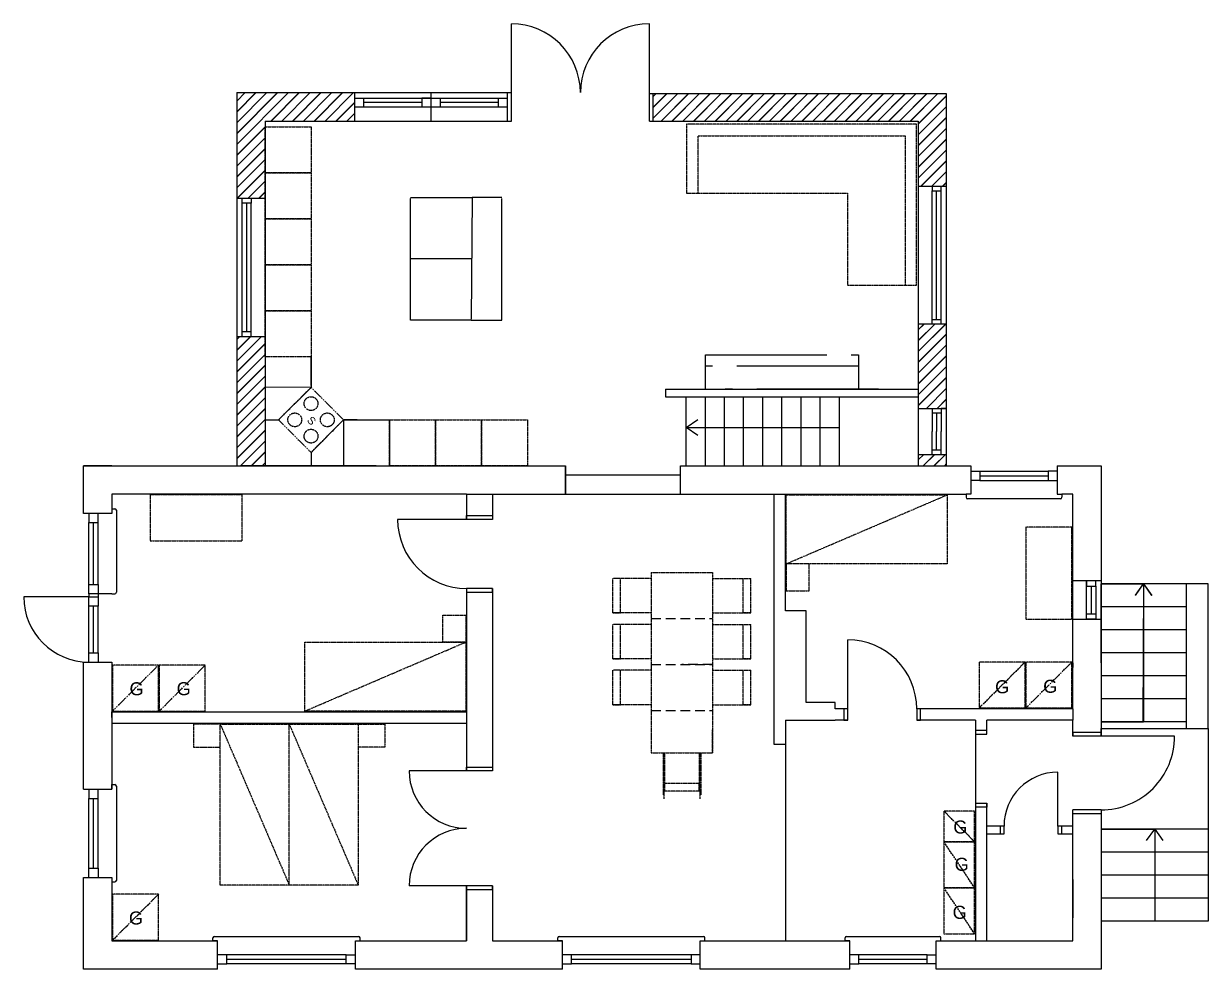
# Model space of a CAD drawing. Header units: millimetres. Extents: x -50011 to 90899, y -58634 to 500399.
# Drawn here: x 210 to 15670, y 488059 to 500399 of the extents above; entities that cross this region are included whole.
import ezdxf

# ---------------------------------------------------------------- set-up
doc = ezdxf.new("R2010")
doc.units = ezdxf.units.MM
doc.linetypes.add('DASHED', pattern=[19.05, 12.7, -6.35])
doc.linetypes.add('PHANTOM2', pattern=[31.75, 15.875, -3.175, 3.175, -3.175, 3.175, -3.175])
doc.layers.get('0').update_dxf_attribs({"color": 1})
for name, color, linetype in [('Fönster', 1, 'Continuous'), ('Grundritningar', 1, 'Continuous'), ('Möbler', 4, 'PHANTOM2'), ('Rumsavdelare', 3, 'FENCELINE1')]:
    doc.layers.add(name, color=color, linetype=linetype)
doc.styles.get("Standard").update_dxf_attribs({"font": 'Arial.ttf', "height": 170})
doc.linetypes.add('FENCELINE1', pattern='A,6.35,-2.54,[133,ltypeshp.shx,S=2.54,R=0,X=-2.54,Y=0],-2.54,25.4', length=36.83)
doc.dimstyles.new('ISO-25', dxfattribs={"dimscale": 10, "dimtxt": 2.5, "dimasz": 15, "dimexe": 10, "dimexo": 0.625, "dimgap": 15, "dimtad": 1, "dimlfac": 0.001, "dimtxsty": 'Standard', "dimblk": 'OBLIQUE', "dimblk1": 'OBLIQUE', "dimblk2": 'OBLIQUE', "dimcen": 20, "dimdle": 10, "dimadec": 0, "dimazin": 0, "dimtfac": 1, "dimtmove": 0, "dimatfit": 3, "dimldrblk": 'OPEN90', "dimfxl": 1, "dimarcsym": 0})
pattern_1 = [(45, (568.22, 49228.62), (-70.710678, 70.710678), []), (45, (570.22, 49228.62), (-70.710678, 70.710678), [])]

# ---------------------------------------------------------------- blocks, each defined once
blk = doc.blocks.new('_Oblique')
at = {"color": 0, "linetype": 'ByBlock', "lineweight": -2}
blk.add_line((-0.5, -0.5), (0.5, 0.5), dxfattribs=at)

msp = doc.modelspace()

# ---------------------------------------------------------------- hatches: boundary and pattern name
at = {"layer": 'Grundritningar', "ltscale": 100}
h = msp.add_hatch(dxfattribs=at)
h.set_pattern_fill('JIS_LC_20', color=256, scale=5)
h.set_pattern_definition(pattern_1)
h.paths.add_polyline_path([(4524.664, 499499.319), (2989.579, 499499.319), (2989.579, 498119.319), (3359.579, 498119.319), (3359.579, 498453.584), (3359.579, 498453.584), (3359.578, 498453.584), (3359.578, 499053.584), (3359.579, 499129.319), (4524.664, 499129.319)])
h = msp.add_hatch(dxfattribs=at)
h.set_pattern_fill('JIS_LC_20', color=256, scale=5)
h.set_pattern_definition(pattern_1)
h.paths.add_polyline_path([(12253.843, 499484.484), (8424.664, 499484.484), (8424.664, 499129.319), (11883.843, 499129.319), (11883.843, 498279.319), (12253.843, 498279.32)])
h.paths.add_polyline_path([(12253.843, 496479.32), (11883.843, 496479.319), (11883.843, 495379.319), (12253.843, 495379.319)])
h.paths.add_polyline_path([(12253.843, 494779.319), (11883.843, 494779.319), (11883.843, 494629.319), (12253.843, 494629.319)])
h = msp.add_hatch(dxfattribs=at)
h.set_pattern_fill('JIS_LC_20', color=256, scale=5)
h.set_pattern_definition(pattern_1)
h.paths.add_polyline_path([(3359.579, 496319.319), (2989.579, 496319.319), (2989.579, 495639.319), (2989.579, 494629.319), (3359.579, 494629.319)])

# ---------------------------------------------------------------- linework, layer by layer
at = {"layer": 'Fönster', "ltscale": 100}
for p, q in [((4524.664, 499499.319), (4524.664, 499129.319)), ((4524.664, 499499.319), (5524.664, 499499.319)), ((4524.664, 499429.319), (5524.664, 499429.319)), ((5524.664, 499429.319), (5404.664, 499429.319)), ((5404.664, 499429.319), (5404.664, 499309.319)), ((5524.664, 499429.319), (5524.664, 499309.319)), ((5524.664, 499429.319), (6524.664, 499429.319)), ((4524.664, 499129.319), (5524.664, 499129.319))]:
    msp.add_line(p, q, dxfattribs=at)
at = {"layer": 'Fönster'}
for p, q in [((4524.664, 499429.319), (4644.664, 499429.319)), ((4644.664, 499429.319), (4644.664, 499309.319)), ((5404.664, 499369.319), (4644.664, 499369.319)), ((5524.664, 499499.319), (5524.664, 499129.319)), ((5524.664, 499429.319), (5644.664, 499429.319)), ((5644.664, 499429.319), (5644.664, 499309.319)), ((6404.664, 499369.319), (5644.664, 499369.319)), ((4644.664, 499309.319), (4524.664, 499309.319)), ((5524.664, 499309.319), (4644.664, 499309.319)), ((5644.664, 499309.319), (5524.664, 499309.319)), ((6524.664, 499309.319), (5644.664, 499309.319))]:
    msp.add_line(p, q, dxfattribs=at)
at = {"layer": 'Grundritningar'}
for p, q in [((6574.664, 499499.319), (6574.664, 500399.319)), ((8374.664, 499499.319), (8374.664, 500399.319)), ((6524.664, 499129.319), (6524.664, 499499.319)), ((6574.664, 499129.319), (6574.664, 499499.319)), ((8374.664, 499129.319), (8374.664, 499499.319)), ((8424.664, 499129.319), (8424.664, 499484.484)), ((12253.843, 494629.319), (12253.843, 499484.484)), ((11883.843, 499129.319), (11883.843, 494629.319)), ((12063.843, 498279.319), (12063.843, 498219.319)), ((12183.843, 498219.32), (12183.843, 498279.32)), ((12063.843, 498219.319), (12183.843, 498219.32)), ((12063.844, 496479.319), (12063.843, 498219.319)), ((12123.844, 496539.319), (12123.843, 498219.319)), ((12183.844, 496479.32), (12183.843, 498219.32)), ((3059.578, 498059.319), (3059.578, 498119.319)), ((3059.578, 496319.319), (3059.578, 498059.319)), ((3179.578, 498059.319), (3059.578, 498059.319)), ((3119.578, 496379.319), (3119.578, 498059.319)), ((3179.578, 498119.319), (3179.578, 498059.319)), ((3179.579, 496319.319), (3179.578, 498059.319)), ((12063.844, 496539.319), (12183.844, 496539.32)), ((12063.844, 496479.319), (12063.844, 496539.319)), ((3179.579, 496379.319), (3059.579, 496379.319)), ((3179.579, 496319.319), (3179.579, 496379.319)), ((3607.376, 496112.97), (3607.376, 496112.97)), ((8855.451, 494629.319), (8855.451, 495529.319)), ((9105.451, 494629.319), (9105.451, 495529.319)), ((9355.451, 494629.319), (9355.451, 495529.319)), ((9605.451, 494629.319), (9605.451, 495529.319)), ((9855.451, 494629.319), (9855.451, 495529.319)), ((10105.451, 494629.319), (10105.451, 495529.319)), ((10355.451, 494629.319), (10355.451, 495529.319)), ((10605.451, 494629.319), (10605.451, 495529.319)), ((10855.451, 494629.319), (10855.451, 495529.319)), ((12063.843, 495379.319), (12063.843, 495079.319)), ((12063.843, 495379.319), (12063.843, 495319.319)), ((12183.843, 495379.319), (12183.843, 495319.319)), ((12183.843, 495379.319), (12183.843, 495079.319)), ((12063.843, 495319.319), (12183.843, 495319.319)), ((12123.843, 495319.319), (12123.843, 495079.319)), ((12063.843, 494779.319), (12063.843, 495079.319)), ((12123.843, 494839.319), (12123.843, 495079.319)), ((12183.843, 494779.319), (12183.843, 495079.319)), ((12063.843, 494779.319), (12063.843, 494839.319)), ((12063.843, 494839.319), (12183.843, 494839.319)), ((12183.843, 494779.319), (12183.843, 494839.319)), ((6679.579, 494629.319), (6629.579, 494629.319)), ((12568.503, 494629.319), (12568.503, 494259.319)), ((13698.503, 494629.319), (13698.503, 494259.319)), ((13698.503, 494629.319), (13698.503, 494559.319)), ((12568.503, 494559.319), (12688.503, 494559.319)), ((12688.503, 494439.319), (12568.503, 494439.319)), ((12688.503, 494559.319), (12688.503, 494439.319)), ((12688.503, 494559.319), (13578.503, 494559.319)), ((12688.503, 494499.319), (13578.503, 494499.319)), ((12688.503, 494439.319), (13578.503, 494439.319)), ((13698.503, 494559.319), (13578.503, 494559.319)), ((13578.503, 494559.319), (13578.503, 494439.319)), ((13578.503, 494439.319), (13698.503, 494439.319)), ((5989.579, 494259.319), (1359.579, 494259.319)), ((1359.579, 494259.319), (1359.579, 494009.319)), ((1359.579, 494259.319), (1359.579, 494009.319)), ((5989.579, 494259.319), (5989.579, 493929.319)), ((5989.579, 494259.319), (6329.579, 494259.319)), ((5989.579, 494259.319), (5989.579, 493929.319)), ((6329.579, 494259.319), (6329.579, 493929.319)), ((6329.579, 494259.319), (7279.579, 494259.319)), ((9999.579, 494259.319), (10149.579, 494260.156)), ((9999.579, 494259.319), (9999.579, 490999.319)), ((10149.579, 492739.319), (10149.579, 494260.156)), ((10149.579, 494260.156), (12508.503, 494260.156)), ((12568.503, 494259.319), (12508.503, 494259.319)), ((12508.503, 494259.319), (12508.503, 494219.319)), ((13698.503, 494259.319), (13758.503, 494259.319)), ((13758.503, 494259.319), (13758.503, 494219.319)), ((13899.579, 493659.319), (13899.579, 494260.156)), ((13738.503, 494199.319), (12528.503, 494199.319)), ((1359.579, 494009.319), (989.579, 494009.319)), ((1059.579, 494009.319), (1059.579, 493889.319)), ((1179.579, 493889.319), (1179.579, 494009.319)), ((1359.579, 494069.319), (1399.579, 494069.319)), ((1419.579, 494049.319), (1419.579, 492979.319)), ((5989.579, 493929.319), (5989.579, 493979.319)), ((5989.579, 493979.319), (6329.579, 493979.319)), ((6329.579, 493979.319), (6329.579, 493929.319)), ((1059.579, 493889.319), (1179.579, 493889.319)), ((1059.579, 493079.319), (1059.579, 493889.319)), ((1119.579, 493079.319), (1119.579, 493889.319)), ((1179.579, 493079.319), (1179.579, 493889.319)), ((5989.579, 493929.319), (5089.579, 493929.319)), ((6329.579, 493929.319), (5989.579, 493929.319)), ((13899.579, 491459.319), (13899.579, 493659.319)), ((13899.579, 491459.319), (13899.579, 493659.319)), ((13899.579, 493428.483), (13899.579, 493488.483)), ((1059.579, 492959.319), (1059.579, 493079.319)), ((1059.579, 493079.319), (1179.579, 493079.319)), ((1179.579, 493079.319), (1179.579, 492959.319)), ((5989.579, 493029.319), (5989.579, 490649.319)), ((5989.579, 493029.319), (5989.579, 492979.319)), ((6329.579, 493029.319), (5989.579, 493029.319)), ((6329.579, 493029.319), (6329.579, 490649.319)), ((6329.579, 492979.319), (6329.579, 493029.319)), ((14269.579, 493129.319), (13899.579, 493129.319)), ((14079.579, 492629.319), (14079.579, 493129.319)), ((14079.579, 493129.319), (14079.579, 493059.319)), ((14079.579, 493059.319), (14199.579, 493059.319)), ((14139.579, 493059.319), (14139.579, 492699.319)), ((14199.579, 493059.319), (14199.579, 493129.319)), ((14199.579, 493059.319), (14199.579, 492699.319)), ((15379.579, 493089.319), (14269.579, 493089.319)), ((14269.579, 492059.319), (14269.579, 493089.319)), ((14269.579, 493089.319), (14824.579, 493089.319)), ((15669.579, 493089.319), (15379.579, 493089.319)), ((15379.579, 493089.319), (15379.579, 491200.874)), ((15379.579, 493089.319), (15379.579, 492789.319)), ((15669.579, 491200.874), (15669.579, 493089.319)), ((1359.579, 492959.319), (1059.579, 492959.319)), ((1059.579, 492959.319), (1059.579, 492919.319)), ((1059.579, 492919.319), (1179.579, 492919.319)), ((1059.579, 492799.319), (1059.579, 492919.319)), ((1179.579, 492959.319), (1179.579, 492919.319)), ((1179.579, 492919.319), (1179.579, 492799.319)), ((1359.579, 492959.319), (1399.579, 492959.319)), ((5989.579, 492979.319), (6329.579, 492979.319)), ((1179.579, 492799.319), (1059.579, 492799.319)), ((1059.579, 492189.319), (1059.579, 492799.319)), ((1119.579, 492189.319), (1119.579, 492799.319)), ((1179.579, 492189.319), (1179.579, 492799.319)), ((10419.579, 492739.319), (10149.579, 492739.319)), ((10419.579, 491539.319), (10419.579, 492739.319)), ((15379.579, 492789.319), (14269.579, 492789.319)), ((15379.579, 492789.319), (15379.579, 492489.319)), ((13899.579, 492629.319), (14269.579, 492629.319)), ((14079.579, 492629.319), (14079.579, 492699.319)), ((14079.579, 492699.319), (14199.579, 492699.319)), ((14199.579, 492629.319), (14079.579, 492629.319)), ((14199.579, 492699.319), (14199.579, 492629.319)), ((15379.579, 492489.319), (14269.579, 492489.319)), ((15379.579, 492489.319), (15379.579, 492189.319)), ((10964.306, 491459.319), (10964.306, 492359.319)), ((1059.579, 492069.319), (1059.579, 492189.319)), ((1059.579, 492189.319), (1179.579, 492189.319)), ((1179.579, 492189.319), (1179.579, 492069.319)), ((15379.579, 492189.319), (14269.579, 492189.319)), ((15379.579, 492189.319), (15379.579, 491889.319)), ((989.579, 492069.319), (1359.579, 492069.319)), ((1359.579, 492069.319), (1359.579, 490409.319)), ((13899.579, 492059.319), (13899.579, 491999.319)), ((15379.579, 491889.319), (14269.579, 491889.319)), ((15379.579, 491889.319), (15379.579, 491589.319)), ((10799.579, 491539.319), (10419.579, 491539.319)), ((10799.579, 491459.319), (10799.579, 491539.319)), ((15379.579, 491589.319), (14269.579, 491589.319)), ((15379.579, 491589.319), (15379.579, 491289.319)), ((1359.579, 491344.319), (1359.579, 491419.319)), ((1359.579, 491419.319), (5989.579, 491419.319)), ((1359.579, 491419.319), (1359.579, 491349.319)), ((1359.579, 491379.319), (1359.579, 491344.319)), ((1359.579, 491344.319), (1359.579, 491269.319)), ((10964.306, 491459.319), (10799.579, 491459.319)), ((10964.306, 491459.319), (10914.306, 491459.319)), ((10914.306, 491459.319), (10914.306, 491309.319)), ((10964.306, 491309.319), (10964.306, 491459.319)), ((13899.579, 491459.319), (11864.306, 491459.319)), ((11864.306, 491459.319), (11864.306, 491309.319)), ((11914.306, 491459.319), (11864.306, 491459.319)), ((11914.306, 491309.319), (11914.306, 491459.319)), ((13899.579, 491459.319), (13899.579, 491309.319)), ((1359.579, 491269.319), (5989.579, 491269.319)), ((10149.579, 491309.319), (10149.579, 490999.319)), ((10149.579, 491309.319), (10799.579, 491309.319)), ((10964.306, 491309.319), (10799.579, 491309.319)), ((10914.306, 491309.319), (10964.306, 491309.319)), ((12629.579, 491309.319), (11864.306, 491309.319)), ((11864.306, 491309.319), (11914.306, 491309.319)), ((12629.579, 491309.319), (12629.579, 491126.345)), ((12779.579, 491176.345), (12629.579, 491176.345)), ((12629.579, 491176.345), (12629.579, 491126.345)), ((12779.579, 491126.345), (12779.579, 491309.319)), ((13899.579, 491309.319), (12779.579, 491309.319)), ((12779.579, 491126.345), (12779.579, 491176.345)), ((13899.579, 491100.874), (13899.579, 491309.319)), ((15379.579, 491289.319), (14269.579, 491289.319)), ((14269.579, 491289.319), (14824.579, 491289.319)), ((14269.579, 491100.874), (14269.579, 491200.874)), ((14269.579, 491200.874), (15669.579, 491200.874)), ((15669.579, 491200.874), (15669.579, 489889.319)), ((12629.579, 491126.345), (12779.579, 491126.345)), ((14269.579, 491150.874), (13899.579, 491150.874)), ((13899.579, 491150.874), (13899.579, 491100.874)), ((14269.579, 491100.874), (13899.579, 491100.874)), ((14269.579, 491100.874), (14269.579, 491150.874)), ((15228.863, 491100.874), (14269.579, 491100.874)), ((9999.579, 490999.319), (10149.579, 490999.319)), ((5989.579, 490649.319), (5239.579, 490649.319)), ((5989.579, 490649.319), (5989.579, 490699.319)), ((5989.579, 490699.319), (6329.579, 490699.319)), ((6329.579, 490649.319), (5989.579, 490649.319)), ((6329.579, 490699.319), (6329.579, 490649.319)), ((13705.866, 489929.319), (13705.866, 490631.319)), ((989.579, 490409.319), (1359.579, 490409.319)), ((989.579, 490409.319), (1059.579, 490409.319)), ((1059.579, 490409.319), (1059.579, 490289.319)), ((1179.579, 490289.319), (1179.579, 490409.319)), ((1359.579, 490409.319), (1359.579, 490469.319)), ((1359.579, 490469.319), (1399.579, 490469.319)), ((1419.579, 490449.319), (1419.579, 489219.319)), ((1059.579, 490289.319), (1179.579, 490289.319)), ((1059.579, 489379.319), (1059.579, 490289.319)), ((1119.579, 489379.319), (1119.579, 490289.319)), ((1179.579, 489379.319), (1179.579, 490289.319)), ((12629.579, 490226.345), (12629.579, 488429.319)), ((12629.579, 490226.345), (12779.579, 490226.345)), ((12779.579, 490176.345), (12629.579, 490176.345)), ((12779.579, 488429.319), (12779.579, 490226.345)), ((12779.579, 490226.345), (12779.579, 490176.345)), ((13899.579, 488429.319), (13899.579, 490139.319)), ((14269.579, 490139.319), (13899.579, 490139.319)), ((13899.579, 490089.319), (13899.579, 490139.319)), ((14269.579, 490089.319), (13899.579, 490089.319)), ((14269.579, 490139.319), (14269.579, 490089.319)), ((13003.866, 489929.319), (12779.579, 489929.319)), ((13003.866, 489929.319), (12953.866, 489929.319)), ((12953.866, 489929.319), (12953.866, 489829.319)), ((13003.866, 489829.319), (13003.866, 489929.319)), ((13899.579, 489929.319), (13705.866, 489929.319)), ((13705.866, 489929.319), (13705.866, 489829.319)), ((13755.866, 489829.319), (13755.866, 489929.319)), ((12779.579, 489829.319), (13003.866, 489829.319)), ((12953.866, 489829.319), (13003.866, 489829.319)), ((13705.866, 489829.319), (13899.579, 489829.319)), ((13705.866, 489829.319), (13755.866, 489829.319)), ((15669.579, 489889.319), (14269.579, 489889.319)), ((14269.579, 489889.319), (14969.579, 489889.319)), ((15669.579, 489889.319), (15669.579, 489589.319)), ((15669.579, 489589.319), (14269.579, 489589.319)), ((15669.579, 489589.319), (15669.579, 489289.319)), ((1059.579, 489259.319), (1059.579, 489379.319)), ((1059.579, 489379.319), (1179.579, 489379.319)), ((1179.579, 489379.319), (1179.579, 489259.319)), ((989.579, 489259.319), (1359.579, 489259.319)), ((989.579, 489259.319), (1059.579, 489259.319)), ((1359.579, 489259.319), (1359.579, 488429.319)), ((1359.579, 489259.319), (1359.579, 489199.319)), ((1359.579, 489199.319), (1399.579, 489199.319)), ((13899.579, 489231.319), (13899.579, 488731.319)), ((15669.579, 489289.319), (14269.579, 489289.319)), ((15669.579, 489289.319), (15669.579, 488989.319)), ((5989.579, 489149.319), (5239.579, 489149.319)), ((5989.579, 489149.319), (5989.579, 488429.319)), ((5989.579, 488429.319), (5989.579, 489149.319)), ((5989.579, 489149.319), (5989.579, 489099.319)), ((6329.579, 489149.319), (5989.579, 489149.319)), ((5989.579, 489099.319), (6329.579, 489099.319)), ((6329.579, 489149.319), (6329.579, 488429.319)), ((6329.579, 489099.319), (6329.579, 489149.319)), ((15669.579, 488989.319), (14269.579, 488989.319)), ((15669.579, 488989.319), (15669.579, 488689.319)), ((15669.579, 488689.319), (14269.579, 488689.319)), ((1359.579, 488429.319), (2739.579, 488429.319)), ((2679.579, 488429.319), (2679.579, 488469.319)), ((2739.579, 488429.319), (2679.579, 488429.319)), ((2699.579, 488489.319), (4579.579, 488489.319)), ((2739.579, 488059.319), (2739.579, 488429.319)), ((4539.579, 488429.319), (5989.579, 488429.319)), ((4539.579, 488059.319), (4539.579, 488429.319)), ((4539.579, 488429.319), (4599.579, 488429.319)), ((4599.579, 488429.319), (4599.579, 488469.319)), ((6329.579, 488429.319), (7239.579, 488429.319)), ((7179.579, 488429.319), (7179.579, 488469.319)), ((7239.579, 488429.319), (7179.579, 488429.319)), ((7199.579, 488489.319), (9079.579, 488489.319)), ((7239.579, 488059.319), (7239.579, 488429.319)), ((9039.579, 488429.319), (10989.579, 488429.319)), ((9039.579, 488059.319), (9039.579, 488429.319)), ((9039.579, 488429.319), (9099.579, 488429.319)), ((9099.579, 488429.319), (9099.579, 488469.319)), ((10929.579, 488429.319), (10929.579, 488469.319)), ((10989.579, 488429.319), (10929.579, 488429.319)), ((10949.579, 488489.319), (12159.579, 488489.319)), ((10989.579, 488059.319), (10989.579, 488429.319)), ((12119.579, 488429.319), (12629.579, 488429.319)), ((12119.579, 488059.319), (12119.579, 488429.319)), ((12119.579, 488429.319), (12179.579, 488429.319)), ((12179.579, 488429.319), (12179.579, 488469.319)), ((12629.579, 488429.319), (12779.579, 488429.319)), ((12779.579, 488429.319), (13899.579, 488429.319)), ((2859.579, 488249.319), (2739.579, 488249.319)), ((2859.579, 488129.319), (2859.579, 488249.319)), ((4419.579, 488249.319), (2859.579, 488249.319)), ((4419.579, 488129.319), (4419.579, 488249.319)), ((4419.579, 488249.319), (4539.579, 488249.319)), ((7359.579, 488249.319), (7239.579, 488249.319)), ((7359.579, 488129.319), (7359.579, 488249.319)), ((8919.579, 488249.319), (7359.579, 488249.319)), ((9039.579, 488249.319), (8919.579, 488249.319)), ((8919.579, 488249.319), (8919.579, 488129.319)), ((9039.579, 488129.319), (9039.579, 488249.319)), ((11109.579, 488249.319), (10989.579, 488249.319)), ((11109.579, 488129.319), (11109.579, 488249.319)), ((11999.579, 488249.319), (11109.579, 488249.319)), ((11999.579, 488129.319), (11999.579, 488249.319)), ((11999.579, 488249.319), (12119.579, 488249.319)), ((2739.579, 488059.319), (2739.579, 488129.319)), ((2739.579, 488129.319), (2859.579, 488129.319)), ((4419.579, 488189.319), (2859.579, 488189.319)), ((4419.579, 488129.319), (2859.579, 488129.319)), ((4539.579, 488129.319), (4419.579, 488129.319)), ((7239.579, 488059.319), (7239.579, 488129.319)), ((7239.579, 488129.319), (7359.579, 488129.319)), ((8919.579, 488189.319), (7359.579, 488189.319)), ((8919.579, 488129.319), (7359.579, 488129.319)), ((8919.579, 488129.319), (9039.579, 488129.319)), ((10989.579, 488059.319), (10989.579, 488129.319)), ((10989.579, 488129.319), (11109.579, 488129.319)), ((11999.579, 488189.319), (11109.579, 488189.319)), ((11999.579, 488129.319), (11109.579, 488129.319)), ((12119.579, 488129.319), (11999.579, 488129.319))]:
    msp.add_line(p, q, dxfattribs=at)
at = {"layer": 'Grundritningar', "ltscale": 100}
for p, q in [((2989.579, 499499.319), (2989.579, 494629.319)), ((2989.579, 499499.319), (6574.664, 499499.319)), ((5524.664, 499499.319), (6524.664, 499499.319)), ((6404.664, 499309.319), (6404.664, 499429.319)), ((6524.664, 499129.319), (6524.664, 499499.319)), ((12253.843, 499484.484), (8374.664, 499484.484)), ((3359.579, 499129.319), (3359.579, 494629.319)), ((3359.579, 499129.319), (6574.664, 499129.319)), ((5524.664, 499129.319), (6524.664, 499129.319)), ((8374.664, 499129.319), (11883.843, 499129.319)), ((2989.579, 498453.584), (2989.577, 496653.584)), ((11883.843, 498279.319), (12253.843, 498279.32)), ((3359.578, 498119.319), (2989.578, 498119.319)), ((2989.579, 498119.319), (2989.579, 495639.319)), ((12253.843, 495299.43), (12253.843, 497779.43)), ((12253.844, 496479.32), (11883.844, 496479.319)), ((2989.579, 496319.319), (3359.579, 496319.319)), ((8583.843, 495629.319), (11883.843, 495629.319)), ((8583.843, 495629.319), (8583.843, 495529.319)), ((8583.843, 495529.319), (11883.843, 495529.319)), ((11883.843, 495379.319), (12253.843, 495379.319)), ((11883.843, 494779.319), (12253.843, 494779.319)), ((1359.579, 494629.319), (989.579, 494629.319)), ((1359.579, 494629.319), (4783.843, 494629.319)), ((4809.82, 494629.319), (3051.82, 494629.319)), ((7279.579, 494629.319), (7279.579, 494259.319)), ((7279.579, 494259.319), (7279.579, 494629.319)), ((8779.579, 494259.319), (8779.579, 494629.319)), ((13698.503, 494629.319), (14269.579, 494629.319)), ((8779.579, 494509.319), (7279.579, 494509.319)), ((7279.579, 494259.319), (8779.579, 494259.319)), ((8779.579, 494259.319), (9999.579, 494259.319)), ((13899.579, 494260.156), (13758.503, 494259.319)), ((1059.579, 492919.319), (209.579, 492919.319))]:
    msp.add_line(p, q, dxfattribs=at)
at = {"layer": 'Grundritningar'}
for points in [[(989.579, 494009.319), (989.579, 494629.319), (7279.579, 494629.319)], [(8779.579, 494629.319), (12568.503, 494629.319)], [(14269.579, 494629.319), (14269.579, 491100.874)], [(989.579, 490409.319), (989.579, 492069.319)], [(14269.579, 490139.319), (14269.579, 488059.319), (12119.579, 488059.319)], [(2739.579, 488059.319), (989.579, 488059.319), (989.579, 489259.319)], [(7239.579, 488059.319), (4539.579, 488059.319)], [(10989.579, 488059.319), (9039.579, 488059.319)]]:
    msp.add_lwpolyline(points, dxfattribs=at)
for centre, radius, start, end in [((6574.664, 499499.319), 900, 0, 90), ((8374.664, 499499.319), 900, 90, 180), ((12528.503, 494219.319), 20, 180, 270), ((13738.503, 494219.319), 20, 270, 0), ((1399.579, 494049.319), 20, 0, 90), ((5989.579, 493929.319), 900, 180, 270), ((1399.579, 492979.319), 20, 270, 0), ((10964.306, 491459.319), 900, 0, 90), ((14270.376, 491097.81), 958.491, 269.95234, 0.1831397), ((5989.579, 490649.319), 750, 180, 270), ((13705.866, 489929.319), 702, 90, 180), ((1399.579, 490449.319), 20, 0, 90), ((5989.579, 489149.319), 750, 90, 180), ((1399.579, 489219.319), 20, 270, 0), ((2699.579, 488469.319), 20, 90, 180), ((4579.579, 488469.319), 20, 0, 90), ((7199.579, 488469.319), 20, 90, 180), ((9079.579, 488469.319), 20, 0, 90), ((10949.579, 488469.319), 20, 90, 180), ((12159.579, 488469.319), 20, 0, 90)]:
    msp.add_arc(centre, radius, start, end, dxfattribs=at)
at = {"layer": 'Grundritningar', "ltscale": 100}
msp.add_arc((1059.579, 492919.319), 850, 180, 270, dxfattribs=at)
at = {"layer": 'Möbler'}
for p, q in [((8861.465, 499086.598), (8861.465, 498186.598)), ((10961.465, 499086.598), (8861.465, 499086.598)), ((11861.465, 499086.598), (10961.465, 499086.598)), ((11861.465, 496986.598), (11861.465, 499086.598)), ((11861.465, 496986.598), (11861.465, 499086.598)), ((9011.465, 498936.598), (11711.465, 498936.598)), ((9011.465, 498186.598), (9011.465, 498936.598)), ((11711.465, 498936.598), (11711.465, 496986.598)), ((8861.465, 498186.598), (10961.465, 498186.598)), ((10961.465, 498186.598), (10961.465, 496986.598)), ((10961.465, 496986.598), (11861.465, 496986.598)), ((1859.579, 494249.319), (1859.579, 493649.319)), ((3059.579, 494249.319), (1859.579, 494249.319)), ((3059.579, 493649.319), (3059.579, 494249.319)), ((10159.579, 494250.156), (12259.579, 494250.156)), ((10159.579, 493350.156), (10159.579, 494250.156)), ((10159.579, 493350.156), (12259.579, 494250.156)), ((12259.579, 494250.156), (12259.579, 493350.156)), ((13889.579, 493829.319), (13289.579, 493829.319)), ((13289.579, 493829.319), (13289.579, 492629.319)), ((13889.579, 492629.319), (13889.579, 493829.319)), ((1859.579, 493649.319), (3059.579, 493649.319)), ((12259.579, 493350.156), (10159.579, 493350.156)), ((10159.579, 493350.156), (10159.579, 493000.156)), ((10459.579, 493000.156), (10459.579, 493350.156)), ((8399.579, 493235.928), (9199.579, 493235.928)), ((8399.579, 493235.928), (8399.579, 490885.928)), ((9199.579, 493235.928), (9199.579, 490885.928)), ((7899.579, 492710.928), (7899.579, 493160.928)), ((8399.579, 493160.928), (7899.579, 493160.928)), ((7999.579, 492710.928), (7999.579, 493160.928)), ((9199.579, 493160.928), (9699.579, 493160.928)), ((9599.579, 492710.928), (9599.579, 493160.928)), ((9699.579, 492710.928), (9699.579, 493160.928)), ((10159.579, 493000.156), (10459.579, 493000.156)), ((8399.579, 492710.928), (7899.579, 492710.928)), ((7899.579, 492710.928), (7999.579, 492710.928)), ((9199.579, 492710.928), (9699.579, 492710.928)), ((9699.579, 492710.928), (9599.579, 492710.928)), ((5679.579, 492329.319), (5679.579, 492679.319)), ((5679.579, 492679.319), (5979.579, 492679.319)), ((5979.579, 492679.319), (5979.579, 492329.319)), ((7899.579, 492110.928), (7899.579, 492560.928)), ((8399.579, 492560.928), (7899.579, 492560.928)), ((7999.579, 492110.928), (7999.579, 492560.928)), ((9199.579, 492560.928), (9699.579, 492560.928)), ((9599.579, 492110.928), (9599.579, 492560.928)), ((9699.579, 492110.928), (9699.579, 492560.928)), ((13289.579, 492629.319), (13889.579, 492629.319)), ((3879.579, 492329.319), (5979.579, 492329.319)), ((3879.579, 491429.319), (3879.579, 492329.319)), ((3879.579, 491429.319), (5979.579, 492329.319)), ((5979.579, 492329.319), (5679.579, 492329.319)), ((5979.579, 492329.319), (5979.579, 491429.319)), ((8399.579, 492110.928), (7899.579, 492110.928)), ((7899.579, 492110.928), (7999.579, 492110.928)), ((9199.579, 492110.928), (9699.579, 492110.928)), ((9699.579, 492110.928), (9599.579, 492110.928)), ((1969.579, 492029.319), (1369.579, 492029.319)), ((1369.579, 492029.319), (1369.579, 491429.319)), ((1969.579, 492029.319), (1369.579, 491429.319)), ((1969.579, 491429.319), (1969.579, 492029.319)), ((2579.579, 492029.319), (1979.579, 492029.319)), ((1979.579, 492029.319), (1979.579, 491429.319)), ((1979.579, 491429.319), (2579.579, 492029.319)), ((2579.579, 491429.319), (2579.579, 492029.319)), ((7899.579, 491510.928), (7899.579, 491960.928)), ((8399.579, 491960.928), (7899.579, 491960.928)), ((7999.579, 491510.928), (7999.579, 491960.928)), ((8399.579, 492035.928), (8399.579, 491960.928)), ((9199.579, 491960.928), (9699.579, 491960.928)), ((9599.579, 491510.928), (9599.579, 491960.928)), ((9699.579, 491510.928), (9699.579, 491960.928)), ((13279.579, 492069.319), (12679.579, 492069.319)), ((12679.579, 492069.319), (12679.579, 491469.319)), ((13279.579, 492069.319), (12679.579, 491469.319)), ((13279.579, 491469.319), (13279.579, 492069.319)), ((13889.579, 492069.319), (13289.579, 492069.319)), ((13289.579, 492069.319), (13289.579, 491469.319)), ((13289.579, 491469.319), (13889.579, 492069.319)), ((13889.579, 491469.319), (13889.579, 492069.319)), ((8399.579, 491510.928), (7899.579, 491510.928)), ((7899.579, 491510.928), (7999.579, 491510.928)), ((9199.579, 491510.928), (9699.579, 491510.928)), ((9699.579, 491510.928), (9599.579, 491510.928)), ((1369.579, 491429.319), (1969.579, 491429.319)), ((1979.579, 491429.319), (2579.579, 491429.319)), ((5979.579, 491429.319), (3879.579, 491429.319)), ((12679.579, 491469.319), (13279.579, 491469.319)), ((13289.579, 491469.319), (13889.579, 491469.319)), ((2774.579, 491259.319), (2424.579, 491259.319)), ((2424.579, 491259.319), (2424.579, 490959.319)), ((2774.579, 489159.319), (2774.579, 491259.319)), ((2774.579, 491259.319), (3674.579, 491259.319)), ((2774.579, 491259.319), (3674.579, 489159.319)), ((3674.579, 489159.319), (3674.579, 491259.319)), ((3674.579, 491259.319), (4574.579, 491259.319)), ((3674.579, 491259.319), (4574.579, 489159.319)), ((4574.579, 491259.319), (4574.579, 489159.319)), ((4574.579, 491259.319), (4924.579, 491259.319)), ((4924.579, 491259.319), (4924.579, 490959.319)), ((9199.579, 490885.928), (9199.579, 491185.928)), ((2424.579, 490959.319), (2774.579, 490959.319)), ((4924.579, 490959.319), (4574.579, 490959.319)), ((8399.579, 490885.928), (9199.579, 490885.928)), ((8554.579, 490885.928), (8554.579, 490335.928)), ((8564.579, 490885.928), (8564.579, 490285.928)), ((8574.579, 490885.928), (8574.579, 490385.928)), ((9024.579, 490885.928), (9024.579, 490385.928)), ((9024.579, 490885.928), (9034.579, 490885.928)), ((9034.579, 490885.928), (9034.579, 490285.928)), ((9034.579, 490885.928), (9044.579, 490885.928)), ((9044.579, 490885.928), (9044.579, 490335.928)), ((9024.579, 490485.928), (8574.579, 490485.928)), ((9024.579, 490385.928), (9024.579, 490485.928)), ((9024.579, 490385.928), (8574.579, 490385.928)), ((12619.579, 490123.039), (12219.579, 490123.039)), ((12219.579, 490123.039), (12219.579, 489723.039)), ((12619.579, 489723.039), (12219.579, 490123.039)), ((12619.579, 489723.039), (12619.579, 490123.039)), ((12619.579, 489723.039), (12219.579, 489723.039)), ((12219.579, 489723.039), (12219.579, 489123.039)), ((12619.579, 489123.039), (12219.579, 489723.039)), ((12219.579, 489723.039), (12619.579, 489723.039)), ((12619.579, 489123.039), (12619.579, 489723.039)), ((3674.579, 489159.319), (2774.579, 489159.319)), ((4574.579, 489159.319), (3674.579, 489159.319)), ((1969.579, 489039.319), (1369.579, 489039.319)), ((1369.579, 489039.319), (1369.579, 488439.319)), ((1969.579, 489039.319), (1369.579, 488439.319)), ((1969.579, 488439.319), (1969.579, 489039.319)), ((12619.579, 489123.039), (12219.579, 489123.039)), ((12219.579, 489123.039), (12219.579, 488523.039)), ((12619.579, 488523.039), (12219.579, 489123.039)), ((12219.579, 489123.039), (12619.579, 489123.039)), ((12619.579, 488523.039), (12619.579, 489123.039)), ((1369.579, 488439.319), (1969.579, 488439.319)), ((12219.579, 488523.039), (12619.579, 488523.039))]:
    msp.add_line(p, q, dxfattribs=at)
at = {"layer": 'Möbler', "ltscale": 100}
for p, q in [((5259.579, 496529.319), (5259.579, 498129.319)), ((5259.579, 498129.319), (6061.008, 498129.314)), ((6061.008, 498129.314), (6049.579, 496529.319)), ((6449.579, 498129.319), (6061.008, 498129.314)), ((6449.579, 496529.319), (6449.579, 498129.319)), ((6049.579, 497329.319), (5259.579, 497329.319)), ((6049.579, 496529.319), (5259.579, 496529.319)), ((6049.579, 496529.319), (6449.579, 496529.319)), ((3959.579, 495677.848), (3959.579, 496053.583)), ((3959.579, 496053.583), (3959.579, 495653.583)), ((9105.451, 495929.319), (9105.451, 496079.319)), ((9105.451, 496079.319), (11105.451, 496079.319)), ((11105.451, 496079.319), (11105.451, 495929.319)), ((9105.451, 495629.319), (9105.451, 495929.319)), ((11105.451, 495929.319), (9105.451, 495929.319)), ((11105.451, 495929.319), (11105.451, 495629.319)), ((3959.579, 495653.583), (3359.579, 495657.711)), ((3535.315, 495229.319), (3959.579, 495653.583)), ((11365.002, 495629.319), (9365.002, 495629.319)), ((12253.843, 495379.319), (12183.843, 495379.319)), ((3359.579, 495229.319), (3535.315, 495229.319)), ((4383.843, 495229.319), (3959.579, 494805.055)), ((4559.579, 495229.319), (4383.843, 495229.319)), ((4383.843, 495229.319), (4983.843, 495229.319)), ((4383.843, 495229.319), (4383.843, 494629.319)), ((4983.843, 495229.319), (4983.843, 494629.319)), ((3959.579, 494805.055), (3959.579, 494629.319)), ((1428.167, 494629.319), (3428.167, 494629.319))]:
    msp.add_line(p, q, dxfattribs=at)
at = {"layer": 'Möbler', "linetype": 'DASHED', "ltscale": 10}
for p, q in [((8399.579, 492635.928), (9199.579, 492635.928)), ((8399.579, 492035.928), (9199.579, 492035.928)), ((9199.579, 492035.928), (8799.579, 492035.928)), ((8399.579, 491435.928), (9199.579, 491435.928))]:
    msp.add_line(p, q, dxfattribs=at)
at = {"layer": 'Möbler'}
for points in [[(3359.578, 498453.584), (3359.578, 499053.584), (3959.578, 499053.584), (3959.578, 498453.584)], [(3359.579, 497853.584), (3359.579, 498453.584), (3959.579, 498453.584), (3959.579, 497853.584)], [(3359.579, 497253.583), (3359.579, 497853.583), (3959.579, 497853.583), (3959.579, 497253.583)], [(3359.579, 496653.583), (3359.579, 497253.583), (3959.579, 497253.583), (3959.579, 496653.583)], [(3359.579, 496053.583), (3359.579, 496653.583), (3959.579, 496653.583), (3959.579, 496053.583)], [(3959.579, 494805.055), (3535.315, 495229.319), (3959.579, 495653.583), (4383.843, 495229.319)], [(4983.844, 494629.32), (4983.844, 495229.32), (5583.844, 495229.32), (5583.844, 494629.32)], [(5583.844, 494629.32), (5583.844, 495229.32), (6183.844, 495229.32), (6183.844, 494629.32)], [(6183.844, 494629.32), (6183.844, 495229.32), (6783.844, 495229.32), (6783.844, 494629.32)]]:
    msp.add_lwpolyline(points, close=True, dxfattribs=at)
for centre in [(3959.579, 495441.451), (3747.447, 495229.319), (4171.711, 495229.319), (3959.579, 495017.187)]:
    msp.add_circle(centre, 90, dxfattribs=at)
at = {"layer": 'Rumsavdelare', "ltscale": 5}
for p, q in [((7279.579, 494259.319), (8779.579, 494259.319)), ((12629.579, 491126.345), (12629.579, 490226.345)), ((10149.579, 490999.319), (10149.579, 488429.319))]:
    msp.add_line(p, q, dxfattribs=at)

# ---------------------------------------------------------------- texts
at = {"layer": 'Möbler', "insert": (3968.982, 495286.983), "char_height": 100, "attachment_point": 1, "rotation": 315}
msp.add_mtext_dynamic_manual_height_columns('S', width=30.21587, gutter_width=125, heights=[0], dxfattribs=at)
at = {"layer": 'Möbler', "char_height": 170, "attachment_point": 1}
for heights, insert in [([0], (1590.629, 491805.304)), ([0], (2205.363, 491806.45)), ([0], (12886.757, 491831.602)), ([173.943], (13514.73, 491837.97)), ([173.943], (12341.131, 490001.488)), ([173.943], (12358.641, 489514.447)), ([173.943], (12332.359, 488888.102)), ([0], (1583.042, 488814.169))]:
    msp.add_mtext_dynamic_manual_height_columns('G', width=269.32488, gutter_width=850, heights=heights, dxfattribs=dict(at, insert=insert))

# ---------------------------------------------------------------- leaders
at = {"layer": 'Grundritningar'}
for points, override in [([(8855.451, 495129.319), (10855.451, 495129.319)], {"dimldrblk": 'Open90'}), ([(14824.579, 493089.319), (14813.418, 491289.319)], {"dimldrblk": 'Open90'}), ([(14824.579, 493089.319), (14824.579, 491289.319)], {"dimscale": 10, "dimldrblk": 'Open90'}), ([(14969.579, 489889.319), (14969.579, 488689.319)], {"dimscale": 10, "dimldrblk": 'Open90'}), ([(14969.579, 489889.319), (14973.074, 488689.319)], {"dimldrblk": 'Open90'})]:
    msp.add_leader(points, dimstyle='ISO-25', override=override, dxfattribs=at)

doc.saveas('drawing.dxf')
